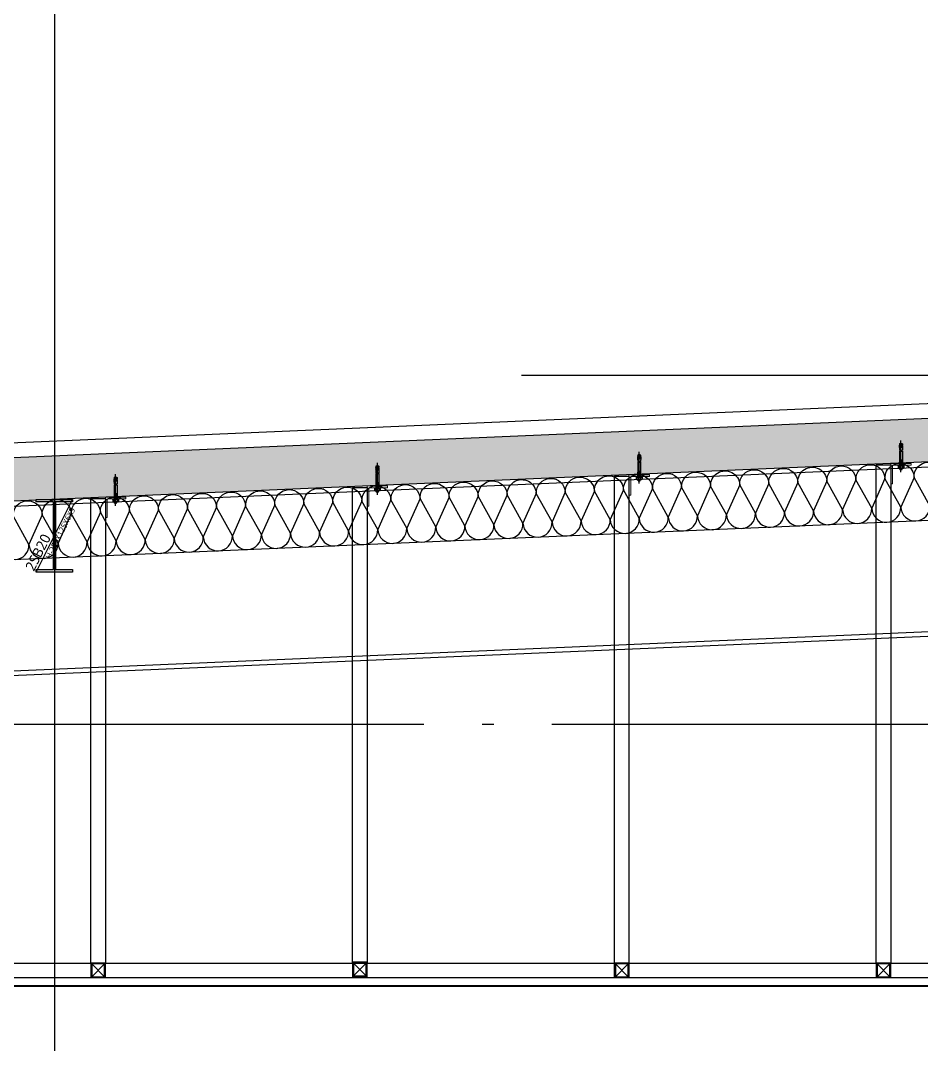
# Model space of a CAD drawing. Header units: millimetres. Extents: x 0 to 672800, y 0 to 118800.
# Drawn here: x 275383 to 278481, y 76395 to 79915 of the extents above; entities that cross this region are included whole.
import ezdxf
from ezdxf.enums import TextEntityAlignment as Align
from ezdxf.xclip import XClip

# ---------------------------------------------------------------- set-up
doc = ezdxf.new("R2010")
doc.units = ezdxf.units.MM
doc.header["$LTSCALE"] = 200
doc.header["$XCLIPFRAME"] = 0
doc.linetypes.add('CEN-GAUN', pattern=[32.2, 30, -1, 0.2, -1])
doc.linetypes.add('CENTER', pattern=[50.8, 31.75, -6.35, 6.35, -6.35])
doc.layers.get('DEFPOINTS').update_dxf_attribs({"color": 137})
for name, color, linetype in [('09GIRDER', 2, 'Continuous'), ('A-8', 8, 'Continuous'), ('A-CON', 2, 'Continuous'), ('A-FLOR-STUD', 9, 'Continuous'), ('A-KERAION', 8, 'Continuous'), ('A_FIN_EXT', 6, 'Continuous'), ('A_ME_B&N', 6, 'Continuous'), ('A_ME_PI', 1, 'Continuous'), ('CEN', 1, 'CEN-GAUN'), ('ELE-8', 8, 'Continuous'), ('HAT-254', 254, 'Continuous'), ('HAT-INS', 252, 'Continuous'), ('S-253', 252, 'Continuous'), ('중심선', 1, 'CENTER')]:
    doc.layers.add(name, color=color, linetype=linetype)
doc.layers.add('A-STL3', color=4, linetype='Continuous', lineweight=0)
doc.styles.add('스타일1', font='malgun.ttf')

# ---------------------------------------------------------------- blocks, each defined once
blk = doc.blocks.new('*U327')
at = {"layer": 'HAT-INS'}
for points in [[(112.5, 0, 0.414214), (112.75, 0.25), (112.5, 0.75, -1), (113, 0.75), (112.75, 0.25, 0.414214), (113, 0)], [(113, 0, 0.414214), (113.25, 0.25), (113, 0.75, -1), (113.5, 0.75), (113.25, 0.25, 0.414214), (113.5, 0)], [(113.5, 0, 0.414214), (113.75, 0.25), (113.5, 0.75, -1), (114, 0.75), (113.75, 0.25, 0.414214), (114, 0)], [(114, 0, 0.414214), (114.25, 0.25), (114, 0.75, -1), (114.5, 0.75), (114.25, 0.25, 0.414214), (114.5, 0)], [(114.5, 0, 0.414214), (114.75, 0.25), (114.5, 0.75, -1), (115, 0.75), (114.75, 0.25, 0.414214), (115, 0)], [(115, 0, 0.414214), (115.25, 0.25), (115, 0.75, -1), (115.5, 0.75), (115.25, 0.25, 0.414214), (115.5, 0)], [(115.5, 0, 0.414214), (115.75, 0.25), (115.5, 0.75, -1), (116, 0.75), (115.75, 0.25, 0.414214), (116, 0)], [(116, 0, 0.414214), (116.25, 0.25), (116, 0.75, -1), (116.5, 0.75), (116.25, 0.25, 0.414214), (116.5, 0)], [(116.5, 0, 0.414214), (116.75, 0.25), (116.5, 0.75, -1), (117, 0.75), (116.75, 0.25, 0.414214), (117, 0)], [(117, 0, 0.414214), (117.25, 0.25), (117, 0.75, -1), (117.5, 0.75), (117.25, 0.25, 0.414214), (117.5, 0)], [(117.5, 0, 0.414214), (117.75, 0.25), (117.5, 0.75, -1), (118, 0.75), (117.75, 0.25, 0.414214), (118, 0)], [(118, 0, 0.414214), (118.25, 0.25), (118, 0.75, -1), (118.5, 0.75), (118.25, 0.25, 0.414214), (118.5, 0)], [(118.5, 0, 0.414214), (118.75, 0.25), (118.5, 0.75, -1), (119, 0.75), (118.75, 0.25, 0.414214), (119, 0)], [(119, 0, 0.414214), (119.25, 0.25), (119, 0.75, -1), (119.5, 0.75), (119.25, 0.25, 0.414214), (119.5, 0)], [(119.5, 0, 0.414214), (119.75, 0.25), (119.5, 0.75, -1), (120, 0.75), (119.75, 0.25, 0.414214), (120, 0)], [(120, 0, 0.414214), (120.25, 0.25), (120, 0.75, -1), (120.5, 0.75), (120.25, 0.25, 0.414214), (120.5, 0)], [(120.5, 0, 0.414214), (120.75, 0.25), (120.5, 0.75, -1), (121, 0.75), (120.75, 0.25, 0.414214), (121, 0)], [(121, 0, 0.414214), (121.25, 0.25), (121, 0.75, -1), (121.5, 0.75), (121.25, 0.25, 0.414214), (121.5, 0)], [(121.5, 0, 0.414214), (121.75, 0.25), (121.5, 0.75, -1), (122, 0.75), (121.75, 0.25, 0.414214), (122, 0)], [(122, 0, 0.414214), (122.25, 0.25), (122, 0.75, -1), (122.5, 0.75), (122.25, 0.25, 0.414214), (122.5, 0)], [(122.5, 0, 0.414214), (122.75, 0.25), (122.5, 0.75, -1), (123, 0.75), (122.75, 0.25, 0.414214), (123, 0)], [(123, 0, 0.414214), (123.25, 0.25), (123, 0.75, -1), (123.5, 0.75), (123.25, 0.25, 0.414214), (123.5, 0)], [(123.5, 0, 0.414214), (123.75, 0.25), (123.5, 0.75, -1), (124, 0.75), (123.75, 0.25, 0.414214), (124, 0)], [(124, 0, 0.414214), (124.25, 0.25), (124, 0.75, -1), (124.5, 0.75), (124.25, 0.25, 0.414214), (124.5, 0)], [(124.5, 0, 0.414214), (124.75, 0.25), (124.5, 0.75, -1), (125, 0.75), (124.75, 0.25, 0.414214), (125, 0)], [(125, 0, 0.414214), (125.25, 0.25), (125, 0.75, -1), (125.5, 0.75), (125.25, 0.25, 0.414214), (125.5, 0)], [(125.5, 0, 0.414214), (125.75, 0.25), (125.5, 0.75, -1), (126, 0.75), (125.75, 0.25, 0.414214), (126, 0)], [(126, 0, 0.414214), (126.25, 0.25), (126, 0.75, -1), (126.5, 0.75), (126.25, 0.25, 0.414214), (126.5, 0)], [(126.5, 0, 0.414214), (126.75, 0.25), (126.5, 0.75, -1), (127, 0.75), (126.75, 0.25, 0.414214), (127, 0)], [(127, 0, 0.414214), (127.25, 0.25), (127, 0.75, -1), (127.5, 0.75), (127.25, 0.25, 0.414214), (127.5, 0)], [(127.5, 0, 0.414214), (127.75, 0.25), (127.5, 0.75, -1), (128, 0.75), (127.75, 0.25, 0.414214), (128, 0)], [(128, 0, 0.414214), (128.25, 0.25), (128, 0.75, -1), (128.5, 0.75), (128.25, 0.25, 0.414214), (128.5, 0)]]:
    blk.add_lwpolyline(points, format="xyb", dxfattribs=at)
blk = doc.blocks.new('I-Center Section')
at = {"layer": '중심선', "color": 252, "ltscale": 50}
blk.add_line((65952.118, 11000), (-4344.024, 11000), dxfattribs=at)
blk = doc.blocks.new('M10 ANCHOR')
at = {"layer": 'A_ME_B&N', "color": 8}
for p, q in [((-2.1, 22.6), (107.2, 22.6)), ((7.1, 25.8), (7.6, 26.3)), ((7.1, 25.8), (7.1, 19.4)), ((7.6, 18.9), (7.1, 19.4)), ((7.6, 18.9), (7.6, 26.3)), ((7.6, 26.3), (9.7, 26.3)), ((7.6, 18.9), (9.7, 18.9)), ((11.1, 27.6), (9.7, 26.2)), ((9.7, 26.2), (9.7, 18.9)), ((11.1, 17.6), (9.7, 18.9)), ((10.2, 26.6), (12.1, 26.6)), ((10.2, 18.5), (12.1, 18.5)), ((11.1, 27.6), (11.1, 17.6)), ((12.1, 27.6), (11.1, 27.6)), ((12.1, 17.6), (11.1, 17.6)), ((12.1, 31.1), (12.9, 32.4)), ((12.1, 14.1), (12.1, 31.1)), ((12.1, 14.1), (12.9, 12.7)), ((19.4, 32.4), (12.9, 32.4)), ((19.4, 27.5), (12.9, 27.5)), ((19.4, 17.6), (12.9, 17.6)), ((19.4, 12.7), (12.9, 12.7)), ((20.1, 31.1), (19.4, 32.4)), ((20.1, 14.1), (19.4, 12.7)), ((20.1, 12.1), (20.1, 33.1)), ((22.1, 33.1), (20.1, 33.1)), ((22.1, 12.1), (20.1, 12.1)), ((22.1, 12.1), (22.1, 33.1)), ((70.9, 27.6), (22.1, 27.6)), ((22.1, 26.6), (37.1, 26.6)), ((22.1, 18.5), (37.1, 18.5)), ((70.9, 17.6), (22.1, 17.6)), ((37.1, 27.6), (37.1, 17.6)), ((39.1, 27.6), (39.1, 17.6)), ((39.1, 17.6), (39.1, 17.6)), ((70.9, 27.6), (70.9, 17.6)), ((70.9, 18.6), (70.9, 26.5)), ((73.7, 26.2), (71.3, 26.2)), ((73.7, 19), (71.3, 19)), ((85.8, 28.2), (73.7, 27.5)), ((73.7, 21.3), (73.7, 27.5)), ((75.4, 21.4), (73.7, 21.3)), ((75.4, 20.1), (73.7, 20.2)), ((73.7, 20.2), (73.7, 17.5)), ((82.7, 17.1), (73.7, 17.5)), ((85.3, 25.8), (82.6, 25.7)), ((82.8, 17), (82.9, 16.7)), ((86.7, 19.6), (82.9, 19.8)), ((84.8, 16.9), (82.9, 16.7)), ((86.9, 21.9), (83.1, 21.7)), ((83.9, 18), (83.8, 16.3)), ((84, 24.3), (83.9, 27)), ((87.8, 16.9), (84.9, 17)), ((87.9, 17.6), (87.8, 16.9)), ((87.8, 16.9), (87.9, 16.3)), ((87.9, 17.6), (87.9, 16.3)), ((88.8, 16.8), (87.9, 16.3)), ((88.1, 23.7), (88, 27)), ((90.9, 16.7), (88.8, 16.8)), ((90.1, 27.4), (91.2, 27.6)), ((90.9, 17.6), (91.2, 17.6)), ((91, 17.5), (90.9, 16.7)), ((91.2, 27.6), (91.2, 17.6)), ((95.6, 27.6), (91.2, 27.6)), ((95.6, 17.6), (91.2, 17.6)), ((95.6, 17.6), (95.6, 27.6)), ((97.1, 26.1), (95.6, 27.6)), ((95.6, 17.6), (97.1, 19.1)), ((97.1, 19.1), (97.1, 26.1))]:
    blk.add_line(p, q, dxfattribs=at)
blk.add_lwpolyline([(83, 25.7), (83.8, 24.9), (84.7, 25.3), (84.8, 26), (84.2, 26.5), (83.4, 26.4)], close=True, dxfattribs=at)
for points in [[(91, 17.5), (90.2, 18.4), (89, 18.9), (87.8, 19.3), (86.7, 19.6)], [(91.1, 25.2), (90.8, 23.8), (90, 22.9), (88.6, 22.4), (87.7, 22.1), (86.9, 21.9)], [(88.9, 27.9), (89.8, 27.6), (90.5, 27), (91, 26.1), (91.1, 25.2)]]:
    blk.add_lwpolyline(points, dxfattribs=at)
for centre, radius, start, end in [((16.5, 29.9), 4.34, 145.5615, 214.4385), ((28.3, 22.6), 16.2, 162.383, 197.617), ((16.5, 15.2), 4.34, 145.5615, 214.4385), ((15.8, 29.9), 4.34, 325.5615, 34.4385), ((3.9, 22.6), 16.2, 342.383, 17.617), ((15.8, 15.2), 4.34, 325.5615, 34.4385), ((71.3, 26.5), 0.383, 180, 270), ((71.3, 18.6), 0.383, 90, 180), ((75.3, 20.8), 0.618, 278.5979, 81.402), ((83.2, 20.7), 0.945, 96.1253, 252.1482), ((82.7, 17), 0.126, 7.3502, 87.3502), ((83.5, 10.8), 6.36, 78.4927, 96.2076), ((84.9, 16.9), 0.126, 87.3502, 154.0901), ((86.5, 15.7), 12.5, 78.7007, 93), ((98.4, 25.9), 10.5, 173.798, 192.202), ((84.9, 13.6), 5.03, 40.2631, 53.3507), ((86.9, 25.3), 2.05, 308.033, 57.967)]:
    blk.add_arc(centre, radius, start, end, dxfattribs=at)
blk = doc.blocks.new('SG-SB20')
at = {"layer": '09GIRDER'}
blk.add_lwpolyline([(62.5, 0), (62.5, -9), (3, -9), (3, -241), (62.5, -241), (62.5, -250), (-62.5, -250), (-62.5, -241), (-3, -241), (-3, -9), (-62.5, -9), (-62.5, 0)], close=True, dxfattribs=at)
at = {"layer": 'DEFPOINTS'}
blk.add_line((-62.5, -250), (62.5, 0), dxfattribs=at)
at = {"layer": 'DEFPOINTS', "style": '스타일1'}
for s, height, p in [('H-250X125X6X9', 20, (20.2, -116.2)), ('2SB20', 35, (-56.6, -182.2, 0))]:
    blk.add_text(s, height=height, rotation=63.4349, dxfattribs=at).set_placement(p, align=Align.MIDDLE_CENTER)

msp = doc.modelspace()

# ---------------------------------------------------------------- hatches: boundary and pattern name
at = {"layer": 'HAT-254'}
h = msp.add_hatch(color=256, dxfattribs=at)
h.dxf.hatch_style = 1
h.paths.add_polyline_path([(280830, 78497.3), (252935, 77300.5), (252935, 77450.7), (280830, 78647.5)])

# ---------------------------------------------------------------- linework, layer by layer
at = {"layer": 'A-8'}
for p, q in [((275671.8, 76628.1), (275628.2, 76671.7)), ((275671.8, 76628.1), (275628.2, 76671.7)), ((275628.2, 76628.1), (275671.8, 76671.7)), ((275671.8, 76628.1), (275628.2, 76671.7)), ((275628.2, 76628.1), (275671.8, 76671.7)), ((276571.8, 76631), (276528.2, 76674.6)), ((276571.8, 76631), (276528.2, 76674.6)), ((276528.2, 76631), (276571.8, 76674.6)), ((276571.8, 76631), (276528.2, 76674.6)), ((276528.2, 76631), (276571.8, 76674.6)), ((277471.8, 76628.1), (277428.2, 76671.7)), ((277471.8, 76628.1), (277428.2, 76671.7)), ((277428.2, 76628.1), (277471.8, 76671.7)), ((277471.8, 76628.1), (277428.2, 76671.7)), ((277428.2, 76628.1), (277471.8, 76671.7)), ((278371.8, 76628.1), (278328.2, 76671.7)), ((278371.8, 76628.1), (278328.2, 76671.7)), ((278328.2, 76628.1), (278371.8, 76671.7)), ((278371.8, 76628.1), (278328.2, 76671.7)), ((278328.2, 76628.1), (278371.8, 76671.7))]:
    msp.add_line(p, q, dxfattribs=at)
at = {"layer": 'A-CON'}
msp.add_lwpolyline([(280830, 78497.3), (252935, 77300.5), (252935, 77450.7), (280830, 78647.5)], close=True, dxfattribs=at)
at = {"layer": 'A-FLOR-STUD'}
msp.add_lwpolyline([(278325, 78387), (278375, 78387), (278375, 76674.9), (278325, 76674.9)], close=True, dxfattribs=at)
for points in [[(277425, 76624.9), (277425, 78348.4), (277475, 78348.4), (277475, 76627.7)], [(276525, 76674.9), (276525, 78309.8), (276575, 78309.8), (276575, 76674.9)], [(275625, 76674.9), (275625, 78271.2), (275675, 78271.2), (275675, 76674.9)], [(252985, 76674.9), (280780, 76674.9)], [(252985, 76624.9), (280780, 76624.9)]]:
    msp.add_lwpolyline(points, dxfattribs=at)
at = {"layer": 'A-STL3'}
for points in [[(278375, 78392), (278375, 78322), (278381, 78322), (278381, 78383, -0.414214), (278384, 78386), (278445, 78386), (278445, 78392)], [(277475, 78353.4), (277475, 78283.4), (277481, 78283.4), (277481, 78344.4, -0.414214), (277484, 78347.4), (277545, 78347.4), (277545, 78353.4)], [(276575, 78314.8), (276575, 78244.8), (276581, 78244.8), (276581, 78305.8, -0.414214), (276584, 78308.8), (276645, 78308.8), (276645, 78314.8)], [(275675, 78276.2), (275675, 78206.1), (275681, 78206.1), (275681, 78267.2, -0.414214), (275684, 78270.2), (275745, 78270.2), (275745, 78276.2)]]:
    msp.add_lwpolyline(points, format="xyb", close=True, dxfattribs=at)
at = {"layer": 'A_FIN_EXT'}
for points in [[(280775, 78694.9), (280770, 78694.9), (252800, 77494.9)], [(280820, 76594.9), (252935, 76594.9)], [(252938, 76597.9), (280808, 76597.9)]]:
    msp.add_lwpolyline(points, dxfattribs=at)
at = {"layer": 'A_ME_PI'}
for points in [[(275675, 76674.9), (275625, 76674.9), (275625, 76624.9), (275675, 76624.9)], [(275675, 76674.9), (275625, 76674.9), (275625, 76624.9), (275675, 76624.9)], [(275675, 76674.9), (275625, 76674.9), (275625, 76624.9), (275675, 76624.9)], [(275671.8, 76671.7), (275628.2, 76671.7), (275628.2, 76628.1), (275671.8, 76628.1)], [(275671.8, 76671.7), (275628.2, 76671.7), (275628.2, 76628.1), (275671.8, 76628.1)], [(275671.8, 76671.7), (275628.2, 76671.7), (275628.2, 76628.1), (275671.8, 76628.1)], [(276575, 76677.8), (276525, 76677.8), (276525, 76627.8), (276575, 76627.8)], [(276575, 76677.8), (276525, 76677.8), (276525, 76627.8), (276575, 76627.8)], [(276575, 76677.8), (276525, 76677.8), (276525, 76627.8), (276575, 76627.8)], [(276571.8, 76674.6), (276528.2, 76674.6), (276528.2, 76631), (276571.8, 76631)], [(276571.8, 76674.6), (276528.2, 76674.6), (276528.2, 76631), (276571.8, 76631)], [(276571.8, 76674.6), (276528.2, 76674.6), (276528.2, 76631), (276571.8, 76631)], [(277475, 76674.9), (277425, 76674.9), (277425, 76624.9), (277475, 76624.9)], [(277475, 76674.9), (277425, 76674.9), (277425, 76624.9), (277475, 76624.9)], [(277475, 76674.9), (277425, 76674.9), (277425, 76624.9), (277475, 76624.9)], [(277471.8, 76671.7), (277428.2, 76671.7), (277428.2, 76628.1), (277471.8, 76628.1)], [(277471.8, 76671.7), (277428.2, 76671.7), (277428.2, 76628.1), (277471.8, 76628.1)], [(277471.8, 76671.7), (277428.2, 76671.7), (277428.2, 76628.1), (277471.8, 76628.1)], [(278375, 76674.9), (278325, 76674.9), (278325, 76624.9), (278375, 76624.9)], [(278375, 76674.9), (278325, 76674.9), (278325, 76624.9), (278375, 76624.9)], [(278375, 76674.9), (278325, 76674.9), (278325, 76624.9), (278375, 76624.9)], [(278371.8, 76671.7), (278328.2, 76671.7), (278328.2, 76628.1), (278371.8, 76628.1)], [(278371.8, 76671.7), (278328.2, 76671.7), (278328.2, 76628.1), (278371.8, 76628.1)], [(278371.8, 76671.7), (278328.2, 76671.7), (278328.2, 76628.1), (278371.8, 76628.1)]]:
    msp.add_lwpolyline(points, close=True, dxfattribs=at)
at = {"layer": 'CEN'}
msp.add_line((289650, 77494.9), (204450, 77494.9), dxfattribs=at)
at = {"layer": 'DEFPOINTS'}
msp.add_line((275500, 83594.9), (275500, 71284.7), dxfattribs=at)
at = {"layer": 'ELE-8'}
for p, q in [((254575, 77353.9), (280800, 78479)), ((252884.2, 77098.2), (280800, 78295.9)), ((254575, 76787.4), (280800, 77912.5))]:
    msp.add_line(p, q, dxfattribs=at)
msp.add_lwpolyline([(280800, 78496), (280800, 77896), (254562.5, 76770.3)], dxfattribs=at)

# ---------------------------------------------------------------- block references
at = {"layer": 'A-KERAION', "extrusion": (0, 0, -1), "zscale": -1, "rotation": 90}
for p in [(-278387.4, 78363.9), (-277487.4, 78325.3), (-276587.4, 78286.6), (-275687.4, 78248)]:
    msp.add_blockref('M10 ANCHOR', p, dxfattribs=at)
at = {"layer": 'CEN'}
ref = msp.add_blockref('I-Center Section', (281450, 67694.9), dxfattribs=at)
XClip(ref).set_block_clipping_path([(-86600.0000000007, -7299.9999999996), (21365.1452018311, 21300.0000000003)])
at = {"layer": 'HAT-INS', "xscale": 199.9999999999999, "yscale": 199.9999999999999, "zscale": 199.9999999999999, "rotation": 2.454216712100465}
msp.add_blockref('*U327', (252885, 77098.2), dxfattribs=at)
at = {"layer": 'S-253'}
msp.add_blockref('SG-SB20', (275499.9, 78268.6), dxfattribs=at)

doc.saveas('drawing.dxf')
